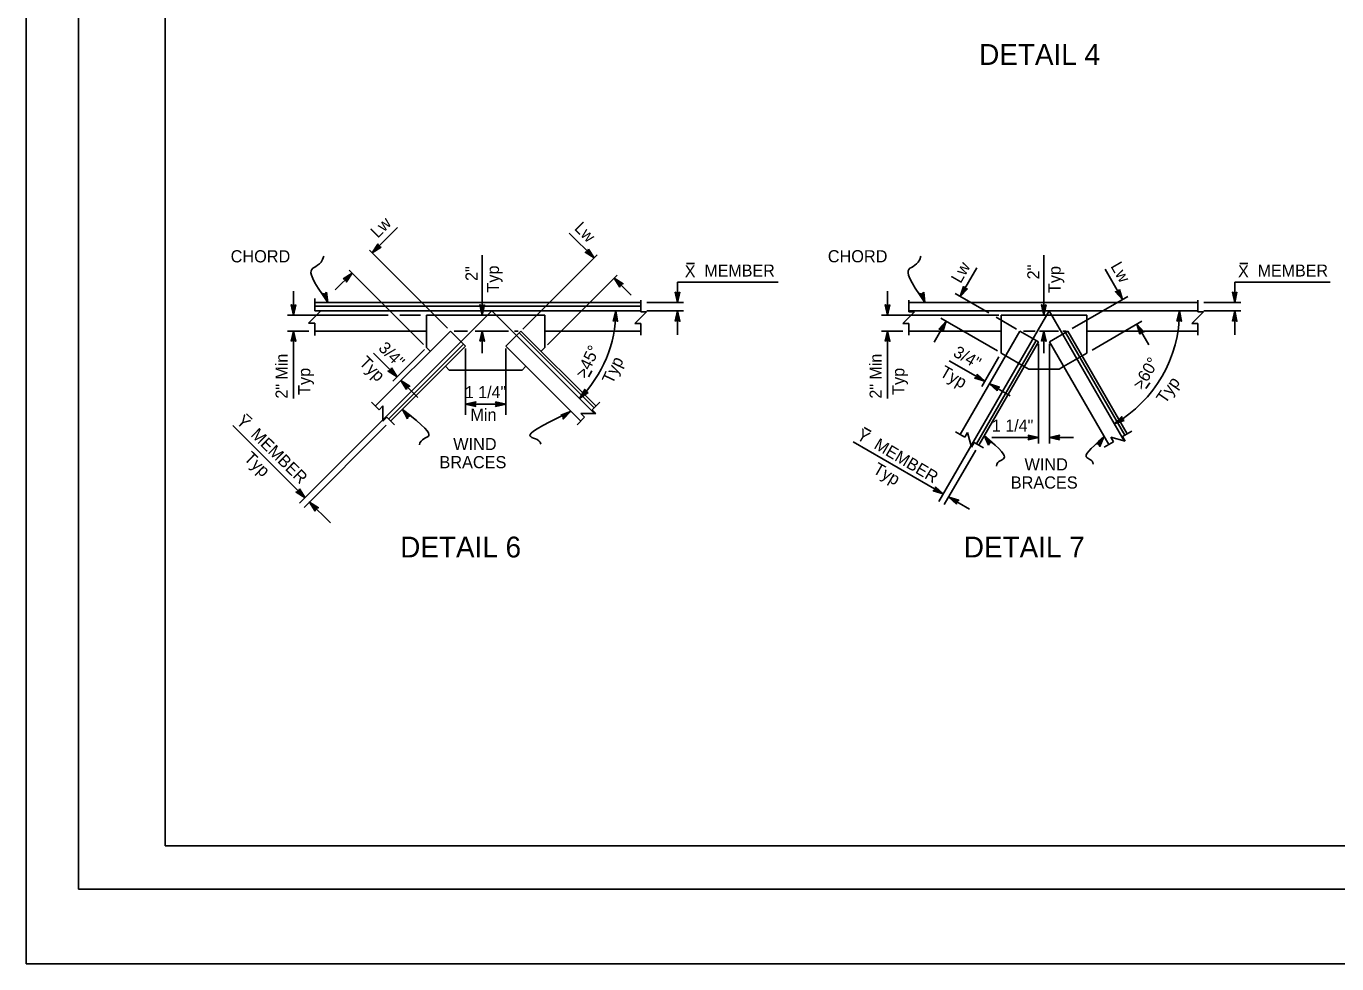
# Model space of a CAD drawing. Extents: x -893 to 867, y -474 to 712.
# Drawn here: x -893 to -139, y -474 to 66 of the extents above; entities that cross this region are included whole.
import ezdxf

# ---------------------------------------------------------------- set-up
doc = ezdxf.new("R2010")
doc.units = 0
for name, color, linetype in [('60 Nongeo Data', 7, 'Continuous'), ('border_PLOTTING-ELEMENTS', 7, 'Continuous'), ('border_rw_22x34_Cut_Lines', 7, 'Continuous'), ('border_SHEET', 7, 'Continuous'), ('str_Center-Line-A', 7, 'Continuous'), ('str_Dimensions-A', 7, 'Continuous'), ('str_Misc-Steel-B', 7, 'Continuous'), ('str_Misc-Steel-C', 7, 'Continuous'), ('str_Misc-Steel-D', 7, 'Continuous'), ('str_Text-A', 7, 'Continuous')]:
    doc.layers.add(name, color=color, linetype=linetype)

# ---------------------------------------------------------------- blocks, each defined once
blk = doc.blocks.new('AHT')
at = {"layer": '60 Nongeo Data'}
blk.add_lwpolyline([(-5.9055, 1.3189), (0, 0), (-5.9059, -1.3094), (-5.6957, -0.9602), (-1.3693, -0.0035), (-5.6968, 0.9693), (-5.4886, 0.6205), (-2.7193, 0.002), (-5.4858, -0.6114), (-5.2756, -0.2622), (-4.0791, 0.0031), (-5.2799, 0.2713), (-5.1181, 0), (-5.9059, -1.3094), (-5.1181, 0)], close=True, dxfattribs=at)

msp = doc.modelspace()

# ---------------------------------------------------------------- linework, layer by layer
at = {"layer": 'border_PLOTTING-ELEMENTS'}
for points in [[(-893.45, -474.04), (866.55, -474.04), (866.55, 711.96), (-893.45, 711.96)], [(-863.45, -431.04), (836.55, -431.04), (836.55, 668.96), (-863.45, 668.96)]]:
    msp.add_lwpolyline(points, close=True, dxfattribs=at)
at = {"layer": 'border_rw_22x34_Cut_Lines'}
for p, q in [((-863.45, 668.96), (-863.45, -431.04)), ((-863.45, -431.04), (836.55, -431.04))]:
    msp.add_line(p, q, dxfattribs=at)
at = {"layer": 'border_SHEET'}
for p, q in [((-813.45, 643.96), (-813.45, -406.04)), ((-813.45, -406.04), (811.55, -406.04))]:
    msp.add_line(p, q, dxfattribs=at)
at = {"layer": 'str_Center-Line-A'}
for p, q in [((-625.39, -97.95), (-736.06, -208.63)), ((-539.73, -97.95), (-727.36, -97.95)), ((-625.39, -97.95), (-566.28, -157.06)), ((-219.02, -97.95), (-385.39, -97.95)), ((-304.69, -97.95), (-368.03, -207.67)), ((-304.69, -97.95), (-261.51, -172.73))]:
    msp.add_line(p, q, dxfattribs=at)
at = {"layer": 'str_Dimensions-A'}
for p, q in [((-679.63, -49.86), (-694.28, -64.52)), ((-580.83, -53.18), (-566.57, -67.44)), ((-650.94, -107.86), (-695.91, -62.89)), ((-630.97, -65.83), (-630.97, -100.34)), ((-607.53, -108.4), (-564.84, -65.71)), ((-307.69, -65.83), (-307.69, -100.34)), ((-664.73, -117.3), (-707.53, -74.51)), ((-346.22, -73.23), (-355.74, -89.72)), ((-272.45, -73.92), (-262.36, -91.38)), ((-715.66, -85.89), (-705.9, -76.13)), ((-593.37, -117.47), (-553.23, -77.33)), ((-545.2, -88.82), (-554.95, -79.06)), ((-518.5, -81.31), (-460.58, -81.31)), ((-518.5, -81.31), (-518.5, -93.11)), ((-197.79, -81.31), (-142.76, -81.31)), ((-197.79, -81.31), (-197.79, -93.11)), ((-739.59, -86.54), (-739.59, -100.34)), ((-397.62, -86.54), (-397.62, -100.34)), ((-339.41, -99.15), (-358.73, -87.99)), ((-291.42, -108.16), (-259.37, -89.66)), ((-536.28, -93.11), (-515.05, -93.11)), ((-536.28, -97.95), (-515.05, -97.95)), ((-518.5, -111.76), (-518.5, -97.95)), ((-215.57, -93.11), (-194.34, -93.11)), ((-215.57, -97.95), (-194.34, -97.95)), ((-197.79, -111.76), (-197.79, -97.95)), ((-685.13, -100.34), (-743.04, -100.34)), ((-666.44, -100.34), (-678.4, -100.34)), ((-333.63, -100.34), (-401.07, -100.34)), ((-370.86, -115.9), (-363.96, -103.95)), ((-334.36, -121.03), (-366.94, -102.22)), ((-323.4, -108.39), (-335.19, -101.58)), ((-279.93, -120.5), (-251.16, -103.89)), ((-247.25, -117.57), (-254.15, -105.61)), ((-730.81, -109.54), (-743.04, -109.54)), ((-739.59, -148.46), (-739.59, -109.54)), ((-639.47, -109.54), (-647.08, -109.54)), ((-615.82, -109.54), (-634.95, -109.54)), ((-630.97, -122.28), (-630.97, -109.54)), ((-610.25, -109.54), (-612.33, -109.54)), ((-388.84, -109.54), (-401.07, -109.54)), ((-397.62, -148.46), (-397.62, -109.54)), ((-312.74, -109.54), (-319.38, -109.54)), ((-299.29, -109.54), (-310.24, -109.54)), ((-307.69, -122.28), (-307.69, -109.54)), ((-294.8, -109.54), (-296.81, -109.54)), ((-664.17, -120.09), (-682.43, -138.35)), ((-640.55, -119.58), (-640.55, -157.77)), ((-617.38, -119.64), (-617.38, -157.77)), ((-310.74, -116.96), (-310.74, -174.32)), ((-304.48, -116.96), (-304.48, -174.32)), ((-693.61, -122.3), (-679.99, -135.91)), ((-362.09, -126.63), (-341.65, -138.43)), ((-333.56, -124.43), (-343.38, -141.42)), ((-569.71, -135.9), (-567.77, -132.38)), ((-668.05, -147.85), (-677.81, -138.09)), ((-327.03, -146.88), (-338.98, -139.98)), ((-640.55, -151.65), (-617.38, -151.65)), ((-774.52, -163.97), (-732.96, -205.53)), ((-686.16, -163.86), (-733.49, -211.19)), ((-417.36, -173.38), (-365.56, -203.4)), ((-337.54, -170.87), (-310.74, -170.87)), ((-290.68, -170.87), (-304.48, -170.87)), ((-346.87, -178.26), (-364.95, -209.45)), ((-718.37, -220.12), (-730.4, -208.1)), ((-350.48, -212.14), (-362.42, -205.22))]:
    msp.add_line(p, q, dxfattribs=at)
for centre, radius, start in [((-625.39, -97.95), 71.34, 315), ((-304.69, -97.95), 75.18, 300)]:
    msp.add_arc(centre, radius, start, 360, dxfattribs=at)
for points in [[(-719.86, -93.11), (-738.41, -66.48), (-725.2, -77.78), (-722.18, -66.48)], [(-376.12, -93.11), (-394.66, -66.48), (-381.45, -77.78), (-378.44, -66.48)], [(-676.83, -154.66), (-650.4, -175.16), (-666.15, -167.53), (-667.13, -175.16)], [(-580.16, -155.83), (-618.82, -174.73), (-597.9, -168.01), (-597.3, -174.73)], [(-341.98, -169.69), (-321.4, -187.29), (-334.1, -180.7), (-334.94, -187.29)], [(-273.05, -170.41), (-291.31, -186.21), (-279.95, -180.32), (-279.24, -186.21)]]:
    msp.add_open_spline(points, degree=3, dxfattribs=at)
at = {"layer": 'str_Misc-Steel-B'}
for p, q in [((-594.87, -100.34), (-663.06, -100.34)), ((-663.06, -118.98), (-663.06, -100.34)), ((-594.87, -118.98), (-594.87, -100.34)), ((-282.92, -100.34), (-332.29, -100.34)), ((-332.29, -122.23), (-332.29, -100.34)), ((-282.92, -122.23), (-282.92, -100.34)), ((-663.06, -118.98), (-660.88, -121.16)), ((-594.87, -118.98), (-597.05, -121.16)), ((-332.29, -122.23), (-329.62, -123.77)), ((-329.62, -123.77), (-318.95, -129.93)), ((-285.59, -123.77), (-296.26, -129.93)), ((-282.92, -122.23), (-285.59, -123.77)), ((-652.17, -129.87), (-649.99, -132.05)), ((-649.99, -132.05), (-607.94, -132.05)), ((-605.77, -129.87), (-607.94, -132.05)), ((-318.95, -129.93), (-316.28, -131.47)), ((-316.28, -131.47), (-298.93, -131.47)), ((-296.26, -129.93), (-298.93, -131.47))]:
    msp.add_line(p, q, dxfattribs=at)
at = {"layer": 'str_Misc-Steel-C'}
for p, q in [((-649.26, -109.54), (-692.43, -152.71)), ((-649.26, -109.54), (-640.55, -118.25)), ((-608.67, -109.54), (-617.38, -118.25)), ((-609.76, -110.63), (-566.59, -153.8)), ((-608.67, -109.54), (-565.5, -152.71)), ((-321.41, -109.54), (-355.81, -169.12)), ((-321.41, -109.54), (-310.74, -115.7)), ((-293.81, -109.54), (-304.48, -115.7)), ((-295.14, -110.31), (-260.97, -169.49)), ((-293.81, -109.54), (-259.63, -168.72)), ((-641.64, -117.16), (-684.81, -160.33)), ((-640.55, -118.25), (-683.72, -161.42)), ((-617.38, -118.25), (-574.21, -161.42)), ((-312.07, -114.93), (-346.47, -174.51)), ((-310.74, -115.7), (-345.13, -175.28)), ((-304.48, -115.7), (-270.31, -174.89)), ((-694.61, -150.53), (-690.25, -154.89)), ((-567.68, -154.89), (-563.32, -150.53)), ((-690.25, -154.89), (-688.08, -152.71)), ((-688.08, -152.71), (-688.08, -161.42)), ((-572.04, -159.24), (-574.21, -157.06)), ((-574.21, -157.06), (-565.5, -157.06)), ((-567.68, -154.89), (-565.5, -157.06)), ((-685.9, -159.24), (-688.08, -161.42)), ((-685.9, -159.24), (-681.54, -163.6)), ((-576.39, -163.6), (-572.04, -159.24)), ((-358.47, -167.58), (-353.14, -170.66)), ((-353.14, -170.66), (-351.6, -167.99)), ((-351.6, -167.99), (-349.34, -176.4)), ((-272.97, -176.43), (-267.64, -173.34)), ((-267.64, -173.34), (-269.18, -170.68)), ((-269.18, -170.68), (-260.76, -172.93)), ((-262.3, -170.26), (-256.97, -167.18)), ((-262.3, -170.26), (-260.76, -172.93)), ((-347.8, -173.74), (-349.34, -176.4)), ((-347.8, -173.74), (-342.47, -176.82))]:
    msp.add_line(p, q, dxfattribs=at)
at = {"layer": 'str_Misc-Steel-D'}
for p, q in [((-730.92, -104.98), (-723.8, -97.85)), ((-727.36, -97.85), (-727.36, -90.73)), ((-539.73, -93.11), (-727.36, -93.11)), ((-539.73, -95.16), (-727.36, -95.16)), ((-727.36, -97.85), (-723.8, -97.85)), ((-539.73, -98.54), (-539.73, -91.83)), ((-539.73, -93.11), (-539.73, -93.11)), ((-385.39, -98.54), (-385.39, -91.83)), ((-219.02, -93.11), (-385.39, -93.11)), ((-219.02, -98.54), (-219.02, -91.83)), ((-727.36, -104.98), (-730.92, -104.98)), ((-727.36, -112.11), (-727.36, -104.98)), ((-543.08, -105.25), (-536.37, -98.54)), ((-539.73, -105.25), (-543.08, -105.25)), ((-539.73, -98.54), (-536.37, -98.54)), ((-539.73, -111.95), (-539.73, -105.25)), ((-388.74, -105.25), (-382.03, -98.54)), ((-385.39, -105.25), (-388.74, -105.25)), ((-385.39, -98.54), (-382.03, -98.54)), ((-385.39, -111.95), (-385.39, -105.25)), ((-222.38, -105.25), (-215.67, -98.54)), ((-219.02, -105.25), (-222.38, -105.25)), ((-219.02, -98.54), (-215.67, -98.54)), ((-219.02, -111.95), (-219.02, -105.25)), ((-663.06, -109.54), (-727.36, -109.54)), ((-539.73, -109.54), (-594.87, -109.54)), ((-332.29, -109.54), (-385.39, -109.54)), ((-219.02, -109.54), (-282.92, -109.54))]:
    msp.add_line(p, q, dxfattribs=at)
at = {"layer": 'str_Text-A'}
for p, q in [((-513.39, -70.61), (-508.78, -70.61)), ((-194.92, -70.61), (-190.3, -70.61)), ((-246.58, -139.39), (-248.94, -142.67)), ((-766.74, -157.15), (-763.44, -160.38)), ((-411.04, -165.09), (-407.07, -167.44))]:
    msp.add_line(p, q, dxfattribs=at)

# ---------------------------------------------------------------- block references
at = {"layer": 'str_Dimensions-A'}
for p, xscale, yscale, rotation in [((-694.28, -64.52), 1.0025045775084613, 0.9976268619133597, -135.00000000004263), ((-566.57, -67.44), 1.0025045775084613, 0.9976268619133597, -44.99999999996311), ((-705.9, -76.13), 1.0025045775084613, 0.9976268619133597, 44.99999999996968), ((-554.95, -79.06), 1.0025045775084613, 0.9976268619133595, 135.00000000003368), ((-719.86, -93.11), 1.0025045775084613, 0.9976268619133597, -70.810457471683), ((-518.5, -93.11), 1.0025045775084611, 0.9976268619133595, -90), ((-376.12, -93.11), 1.0025045775084616, 0.9976268619133599, -70.81045729020411), ((-355.74, -89.72), 1.0025045775084616, 0.9976268619133597, -120.00000000005426), ((-262.36, -91.38), 1.0025045775084616, 0.9976268619133597, -59.999999999979345), ((-197.79, -93.11), 1.0025045775084611, 0.9976268619133595, -90), ((-739.59, -100.34), 1.0025045775084613, 0.9976268619133597, -90), ((-630.97, -100.34), 1.0025045775084613, 0.9976268619133597, -90), ((-554.05, -97.95), 1.0025045775084618, 0.9976268619133599, 87.62177784185651), ((-518.5, -97.95), 1.0025045775084613, 0.9976268619133597, 90), ((-397.62, -100.34), 1.0025045775084613, 0.9976268619133597, -90), ((-307.69, -100.34), 1.0025045775084613, 0.9976268619133597, -90), ((-229.51, -97.95), 1.0025045775084616, 0.9976268619133599, 87.74314253027623), ((-197.79, -97.95), 1.0025045775084613, 0.9976268619133597, 90), ((-363.96, -103.95), 1.0025045775084616, 0.9976268619133597, 59.99999999993716), ((-254.15, -105.61), 1.0025045775084613, 0.9976268619133597, 120.00000000002268), ((-739.59, -109.54), 1.0025045775084613, 0.9976268619133597, 90), ((-630.97, -109.54), 1.0025045775084613, 0.9976268619133597, 90), ((-397.62, -109.54), 1.0025045775084613, 0.9976268619133597, 90), ((-307.69, -109.54), 1.0025045775084613, 0.9976268619133597, 90), ((-679.99, -135.91), 1.0025045775084616, 0.9976268619133595, -45.00000000028014), ((-341.65, -138.43), 1.0025045775084611, 0.9976268619133597, -30.000000000110134), ((-677.81, -138.09), 1.0025045775084613, 0.9976268619133595, 134.99999999971365), ((-574.94, -148.4), 1.0025045775084616, 0.9976268619133597, -132.6217778418483), ((-338.98, -139.98), 1.0025045775084613, 0.9976268619133595, 149.999999999897), ((-640.55, -151.65), 1.0025045775084613, 0.9976268619133597, 180), ((-676.83, -154.66), 1.0025045775084616, 0.9976268619133597, 129.71396139998058), ((-580.16, -155.83), 1.0025045775084613, 0.9976268619133597, 34.48147704684358), ((-267.1, -163.06), 1.0025045775084616, 0.9976268619133597, -147.7431425303278), ((-341.98, -169.69), 1.0025045775084616, 0.9976268619133597, 125.59596217664476), ((-304.48, -170.87), 1.0025045775084613, 0.9976268619133597, 180), ((-273.05, -170.41), 1.0025045775084613, 0.9976268619133593, 55.10079163861129), ((-732.96, -205.53), 1.0025045775084613, 0.9976268619133595, -44.99999999998653), ((-365.56, -203.4), 1.0025045775084613, 0.9976268619133597, -30.101469664074187), ((-730.4, -208.1), 1.0025045775084616, 0.9976268619133597, 134.99999999999682), ((-362.42, -205.22), 1.0025045775084616, 0.9976268619133597, 149.8985303359286)]:
    msp.add_blockref('AHT', p, dxfattribs=dict(at, xscale=xscale, yscale=yscale, rotation=rotation))
at = {"layer": 'str_Dimensions-A', "xscale": 1.0025045775084613, "yscale": 0.9976268619133597}
for p in [(-617.38, -151.65), (-310.74, -170.87)]:
    msp.add_blockref('AHT', p, dxfattribs=at)

# ---------------------------------------------------------------- texts
at = {"layer": 'str_Text-A'}
for s, height, p in [('DETAIL 4', 12, (-344.88, 43.77)), ('CHORD', 7, (-775.77, -69.99)), ('CHORD', 7, (-432.02, -69.96)), ('1 1/4"', 6.901, (-640.95, -148.2)), ('Min', 7, (-637.79, -161.27)), ('1 1/4"', 6.901, (-337.54, -167.42)), ('WIND', 7, (-647.64, -178.12)), ('BRACES', 7, (-655.56, -188.57)), ('WIND', 7, (-318.77, -189.83)), ('BRACES', 7, (-326.69, -200.28)), ('DETAIL 6', 12, (-678.16, -239.97)), ('DETAIL 7', 12, (-353.71, -239.97))]:
    msp.add_text(s, height=height, dxfattribs=at).set_placement(p)
for s, height, rotation, p in [('Lw', 6.901, 45, (-691.07, -56.42)), ('Lw', 6.901, 315, (-578.39, -50.74)), ('2"', 7, 90, (-633.61, -80.71)), ('Typ', 7, 90, (-621.29, -87.41)), ('X', 7, 360, (-514.4, -78.63)), ('MEMBER', 6.901, 360, (-503.06, -78.13)), ('Lw', 6.901, 60, (-355.58, -82.53)), ('2"', 7, 90, (-310.19, -79.8)), ('Typ', 7, 90, (-298.01, -87.68)), ('Lw', 6.901, 300, (-269.46, -72.19)), ('X', 7, 360, (-195.92, -78.63)), ('MEMBER', 6.901, 360, (-184.58, -78.13)), ('3/4"', 6.901, 315, (-691.17, -119.86)), ('>45°', 6.901, 64.51474, (-571.36, -137.39)), ('3/4"', 6.901, 330, (-360.37, -123.65)), ('2" Min', 6.901, 90, (-743.04, -148.46)), ('Typ', 7, 315.2048, (-702.28, -128.25)), ('Typ', 7, 64.78081, (-555.99, -140.53)), ('2" Min', 6.901, 90, (-401.07, -148.46)), ('>60°', 6.901, 59.45882, (-250.95, -144.01)), ('Typ', 7, 90, (-729.91, -146.35)), ('Typ', 7, 90, (-387.94, -146.35)), ('Typ', 7, 330.10679, (-368.07, -135.1)), ('Typ', 7, 55.41095, (-237.72, -151.86)), ('Y', 7, 315.61367, (-773.07, -162.19)), ('MEMBER', 6.901, 315.61367, (-764.62, -169.76)), ('Y', 7, 329.37778, (-415.99, -171.48)), ('MEMBER', 6.901, 329.37778, (-405.98, -176.82)), ('Typ', 7, 316.33921, (-768.55, -183.33)), ('Typ', 7, 330.10333, (-406.57, -190.94))]:
    msp.add_text(s, height=height, rotation=rotation, dxfattribs=at).set_placement(p)

doc.saveas('drawing.dxf')
